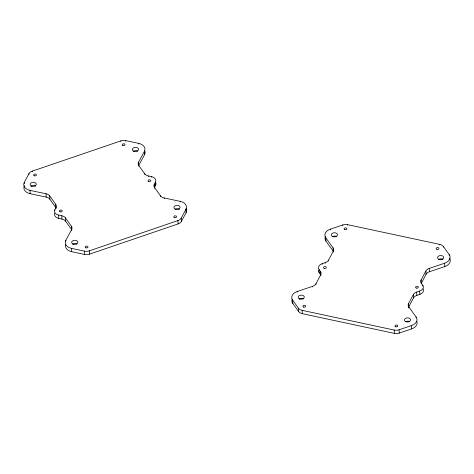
<?xml version="1.0" encoding="UTF-8"?>
<svg xmlns="http://www.w3.org/2000/svg" width="474" height="474" viewBox="0 0 474 474"><rect width="100%" height="100%" fill="white"/><g stroke="black" fill="none" stroke-linecap="round" stroke-linejoin="round"><path stroke-width="0.71" d="M54.794 210.308L55.908 207.535A6.435 4.296 -2.8 0 0 55.677 204.253L49.693 195.892A6.435 4.296 -2.8 0 0 46.031 193.765L30.016 190.388A9.516 6.352 -2.8 0 1 24.275 182.372L28.967 173.644A6.435 4.296 -2.8 0 1 32.273 171.138L120.846 140.908A6.435 4.296 -2.8 0 1 125.74 140.618L138.633 143.338A9.516 6.352 -2.8 0 1 144.374 151.354L144.534 154.678L138.71 165.521A6.435 4.296 -2.8 0 0 138.609 165.716M154.275 187.923A6.435 4.296 -2.8 0 1 154.453 187.526L154.293 184.196L155.436 182.046A6.435 4.296 -2.8 0 0 151.567 176.642L148.398 175.967A6.435 4.296 -2.8 0 1 144.76 173.845L138.769 165.485A6.435 4.296 -2.8 0 1 138.544 162.191L144.374 151.354M154.453 187.526L155.596 185.37A6.435 4.296 -2.8 0 0 155.762 182.798M416.871 321.437A9.516 6.352 -2.8 0 1 411.663 328.903L399.25 333.098A6.435 4.296 -2.8 0 1 394.356 333.376L302.299 313.67A6.435 4.296 -2.8 0 1 298.667 311.566L292.802 303.455L292.636 300.131A9.516 6.352 -2.8 0 1 297.216 291.516L312.627 286.302A6.435 4.296 -2.8 0 0 315.962 283.772L320.738 274.784A6.435 4.296 -2.8 0 0 320.513 271.501L319.079 269.499A6.435 4.296 -2.8 0 1 322.16 263.692L325.211 262.655A6.435 4.296 -2.8 0 0 328.529 260.131L333.305 251.143A6.435 4.296 -2.8 0 0 333.068 247.849L325.78 237.77A9.516 6.352 -2.8 0 1 330.354 229.161L342.767 224.96A6.435 4.296 -2.8 0 1 347.661 224.682L439.724 244.388A6.435 4.296 -2.8 0 1 443.35 246.492L449.222 254.603L449.269 255.646M408.529 307.324A6.435 4.296 -2.8 0 1 408.712 306.921L408.552 303.591L413.328 294.603A6.435 4.296 -2.8 0 1 416.64 292.079L419.691 291.036A6.435 4.296 -2.8 0 0 422.778 285.235L421.345 283.233A6.435 4.296 -2.8 0 1 421.113 279.95L425.895 270.962A6.435 4.296 -2.8 0 1 429.231 268.432L444.642 263.218A9.516 6.352 -2.8 0 0 449.222 254.603M408.712 306.921L413.488 297.933A6.435 4.296 -2.8 0 1 416.806 295.409L419.857 294.366A6.435 4.296 -2.8 0 0 423.116 288.832M421.179 283.476A6.435 4.296 -2.8 0 1 421.279 283.28L426.055 274.292A6.435 4.296 -2.8 0 1 429.391 271.762L444.802 266.548A9.516 6.352 -2.8 0 0 449.571 258.212M65.856 240.999L65.827 240.377L71.657 229.54A6.435 4.296 -2.8 0 0 71.432 226.24L65.442 217.88A6.435 4.296 -2.8 0 0 61.804 215.765L58.634 215.083A6.435 4.296 -2.8 0 1 54.765 209.686M65.827 240.377A9.516 6.352 -2.8 0 0 71.568 248.388L84.461 251.113A6.435 4.296 -2.8 0 0 89.355 250.823L177.928 220.588A6.435 4.296 -2.8 0 0 181.234 218.081L185.927 209.354A9.516 6.352 -2.8 0 0 180.185 201.343L164.17 197.96A6.435 4.296 -2.8 0 1 160.508 195.839L154.524 187.479A6.435 4.296 -2.8 0 1 154.293 184.196M65.619 244.578A9.516 6.352 -2.8 0 0 71.728 251.718L84.627 254.443A6.435 4.296 -2.8 0 0 89.521 254.147L178.088 223.918A6.435 4.296 -2.8 0 0 181.394 221.411L186.086 212.684A9.516 6.352 -2.8 0 0 186.11 208.37M292.636 300.131L298.507 308.242A6.435 4.296 -2.8 0 0 302.134 310.346L394.196 330.052A6.435 4.296 -2.8 0 0 399.09 329.774L411.503 325.573A9.516 6.352 -2.8 0 0 416.077 316.958L408.789 306.885A6.435 4.296 -2.8 0 1 408.552 303.591M24.441 185.701A9.516 6.352 -2.8 0 0 30.176 193.712L46.191 197.095A6.435 4.296 -2.8 0 1 49.853 199.216L55.843 207.582A6.435 4.296 -2.8 0 1 56.175 208.151M54.788 213.306A6.435 4.296 -2.8 0 0 58.794 218.413L61.97 219.095A6.435 4.296 -2.8 0 1 65.608 221.21L71.598 229.57A6.435 4.296 -2.8 0 1 71.835 229.949M325.442 236.526A9.516 6.352 -2.8 0 0 325.94 241.1L333.228 251.173A6.435 4.296 -2.8 0 1 333.471 251.552M318.718 270.293A6.435 4.296 -2.8 0 0 319.239 272.828L320.673 274.831A6.435 4.296 -2.8 0 1 320.91 275.204M444.642 263.218L444.802 266.548M443.35 246.492L443.38 247.12M439.724 244.388L439.754 245.017M429.231 268.432L429.391 271.762M425.895 270.962L426.055 274.292M422.778 285.235L422.82 286.065M421.345 283.233L421.374 283.855M421.113 279.95L421.279 283.28M419.691 291.036L419.857 294.366M416.64 292.079L416.806 295.409M416.077 316.958L416.119 317.793M413.328 294.603L413.488 297.933M411.503 325.573L411.663 328.903M408.789 306.885L408.843 307.928M399.09 329.774L399.25 333.098M394.196 330.052L394.356 333.376M347.661 224.682L347.691 225.304M342.767 224.96L342.797 225.588M333.305 251.143L333.346 251.972M333.068 247.849L333.228 251.173M330.354 229.161L330.384 229.783M328.529 260.131L328.571 260.961M325.78 237.77L325.94 241.1M325.211 262.655L325.247 263.277M322.16 263.692L322.196 264.32M320.738 274.784L320.774 275.406M320.513 271.501L320.673 274.831M319.079 269.499L319.239 272.828M315.962 283.772L315.992 284.394M312.627 286.302L312.656 286.924M302.134 310.346L302.299 313.67M298.507 308.242L298.667 311.566M297.216 291.516L297.245 292.138M185.927 209.354L186.086 212.684M181.234 218.081L181.394 221.411M180.185 201.343L180.215 201.965M177.928 220.588L178.088 223.918M164.17 197.96L164.2 198.582M160.508 195.839L160.544 196.461M155.436 182.046L155.596 185.37M154.524 187.479L154.554 188.101M151.567 176.642L151.597 177.27M148.398 175.967L148.427 176.589M144.76 173.845L144.789 174.473M138.633 143.338L138.663 143.966M138.769 165.485L138.799 166.113M138.544 162.191L138.71 165.521M125.74 140.618L125.77 141.24M120.846 140.908L120.876 141.53M89.355 250.823L89.521 254.147M84.461 251.113L84.627 254.443M71.432 226.24L71.704 230.577M71.568 248.388L71.728 251.718M65.442 217.88L65.608 221.21M61.804 215.765L61.97 219.095M58.634 215.083L58.794 218.413M55.908 207.535L55.95 208.364M55.677 204.253L55.843 207.582M49.693 195.892L49.853 199.216M46.031 193.765L46.191 197.095M32.273 171.138L32.303 171.766M30.016 190.388L30.176 193.712M28.967 173.644L28.997 174.272M24.275 182.372L24.334 183.622M144.831 150.957A9.516 6.352 -2.8 0 1 144.534 154.678M133.366 151.396A3.075 2.056 -2.8 0 1 137.709 151.188M175.131 209.253A3.075 2.056 -2.8 0 1 179.474 209.33M31.13 186.288A3.075 2.056 -2.8 0 1 35.479 186.081M72.682 244.294A3.075 2.056 -2.8 0 1 77.031 244.086M292.802 303.455A9.516 6.352 -2.8 0 1 292.168 299.201M438.705 259.438A3.075 2.056 -2.8 0 1 443.048 259.432M405.56 321.793A3.075 2.056 -2.8 0 1 409.69 321.65M332.44 236.692A3.075 2.056 -2.8 0 1 336.783 236.686M299.295 299.047A3.075 2.056 -2.8 0 1 303.425 298.898M133.804 151.2A3.075 2.056 -2.8 0 0 138.515 149.411A3.075 2.056 -2.8 0 0 134.006 147.633A3.075 2.056 -2.8 0 0 133.804 151.2M175.356 209.206A3.075 2.056 -2.8 0 0 180.067 207.411A3.075 2.056 -2.8 0 0 175.558 205.639A3.075 2.056 -2.8 0 0 175.356 209.206M31.568 186.098A3.075 2.056 -2.8 0 0 36.279 184.303A3.075 2.056 -2.8 0 0 31.77 182.531A3.075 2.056 -2.8 0 0 31.568 186.098M73.12 244.098A3.075 2.056 -2.8 0 0 77.831 242.309A3.075 2.056 -2.8 0 0 73.322 240.531A3.075 2.056 -2.8 0 0 73.12 244.098M174.45 217.584A1.398 0.936 -2.8 0 0 176.589 216.772A1.398 0.936 -2.8 0 0 174.539 215.96A1.398 0.936 -2.8 0 0 174.45 217.584M148.64 181.56A1.398 0.936 -2.8 0 0 150.785 180.748A1.398 0.936 -2.8 0 0 148.735 179.942A1.398 0.936 -2.8 0 0 148.64 181.56M122.837 145.536A1.398 0.936 -2.8 0 0 124.976 144.724A1.398 0.936 -2.8 0 0 122.926 143.918A1.398 0.936 -2.8 0 0 122.837 145.536M34.264 175.771A1.398 0.936 -2.8 0 0 36.409 174.953A1.398 0.936 -2.8 0 0 34.359 174.148A1.398 0.936 -2.8 0 0 34.264 175.771M60.074 211.789A1.398 0.936 -2.8 0 0 62.213 210.977A1.398 0.936 -2.8 0 0 60.162 210.172A1.398 0.936 -2.8 0 0 60.074 211.789M85.877 247.813A1.398 0.936 -2.8 0 0 88.016 247.001A1.398 0.936 -2.8 0 0 85.972 246.196A1.398 0.936 -2.8 0 0 85.877 247.813M439.173 259.414A3.075 2.056 -2.8 0 0 443.705 257.418A3.075 2.056 -2.8 0 0 439.013 255.859A3.075 2.056 -2.8 0 0 439.173 259.414M406.034 321.769A3.075 2.056 -2.8 0 0 410.567 319.772A3.075 2.056 -2.8 0 0 405.868 318.214A3.075 2.056 -2.8 0 0 406.034 321.769M332.914 236.668A3.075 2.056 -2.8 0 0 337.441 234.666A3.075 2.056 -2.8 0 0 332.748 233.107A3.075 2.056 -2.8 0 0 332.914 236.668M299.769 299.023A3.075 2.056 -2.8 0 0 304.302 297.026A3.075 2.056 -2.8 0 0 299.604 295.468A3.075 2.056 -2.8 0 0 299.769 299.023M395.713 326.787A1.398 0.936 -2.8 0 0 397.775 325.881A1.398 0.936 -2.8 0 0 395.642 325.17A1.398 0.936 -2.8 0 0 395.713 326.787M416.296 288.062A1.398 0.936 -2.8 0 0 418.358 287.155A1.398 0.936 -2.8 0 0 416.219 286.444A1.398 0.936 -2.8 0 0 416.296 288.062M436.88 249.336A1.398 0.936 -2.8 0 0 438.936 248.429A1.398 0.936 -2.8 0 0 436.803 247.718A1.398 0.936 -2.8 0 0 436.88 249.336M344.817 229.629A1.398 0.936 -2.8 0 0 346.879 228.723A1.398 0.936 -2.8 0 0 344.746 228.012A1.398 0.936 -2.8 0 0 344.817 229.629M324.234 268.355A1.398 0.936 -2.8 0 0 326.296 267.449A1.398 0.936 -2.8 0 0 324.163 266.738A1.398 0.936 -2.8 0 0 324.234 268.355M303.656 307.081A1.398 0.936 -2.8 0 0 305.712 306.174A1.398 0.936 -2.8 0 0 303.579 305.463A1.398 0.936 -2.8 0 0 303.656 307.081"/></g></svg>
